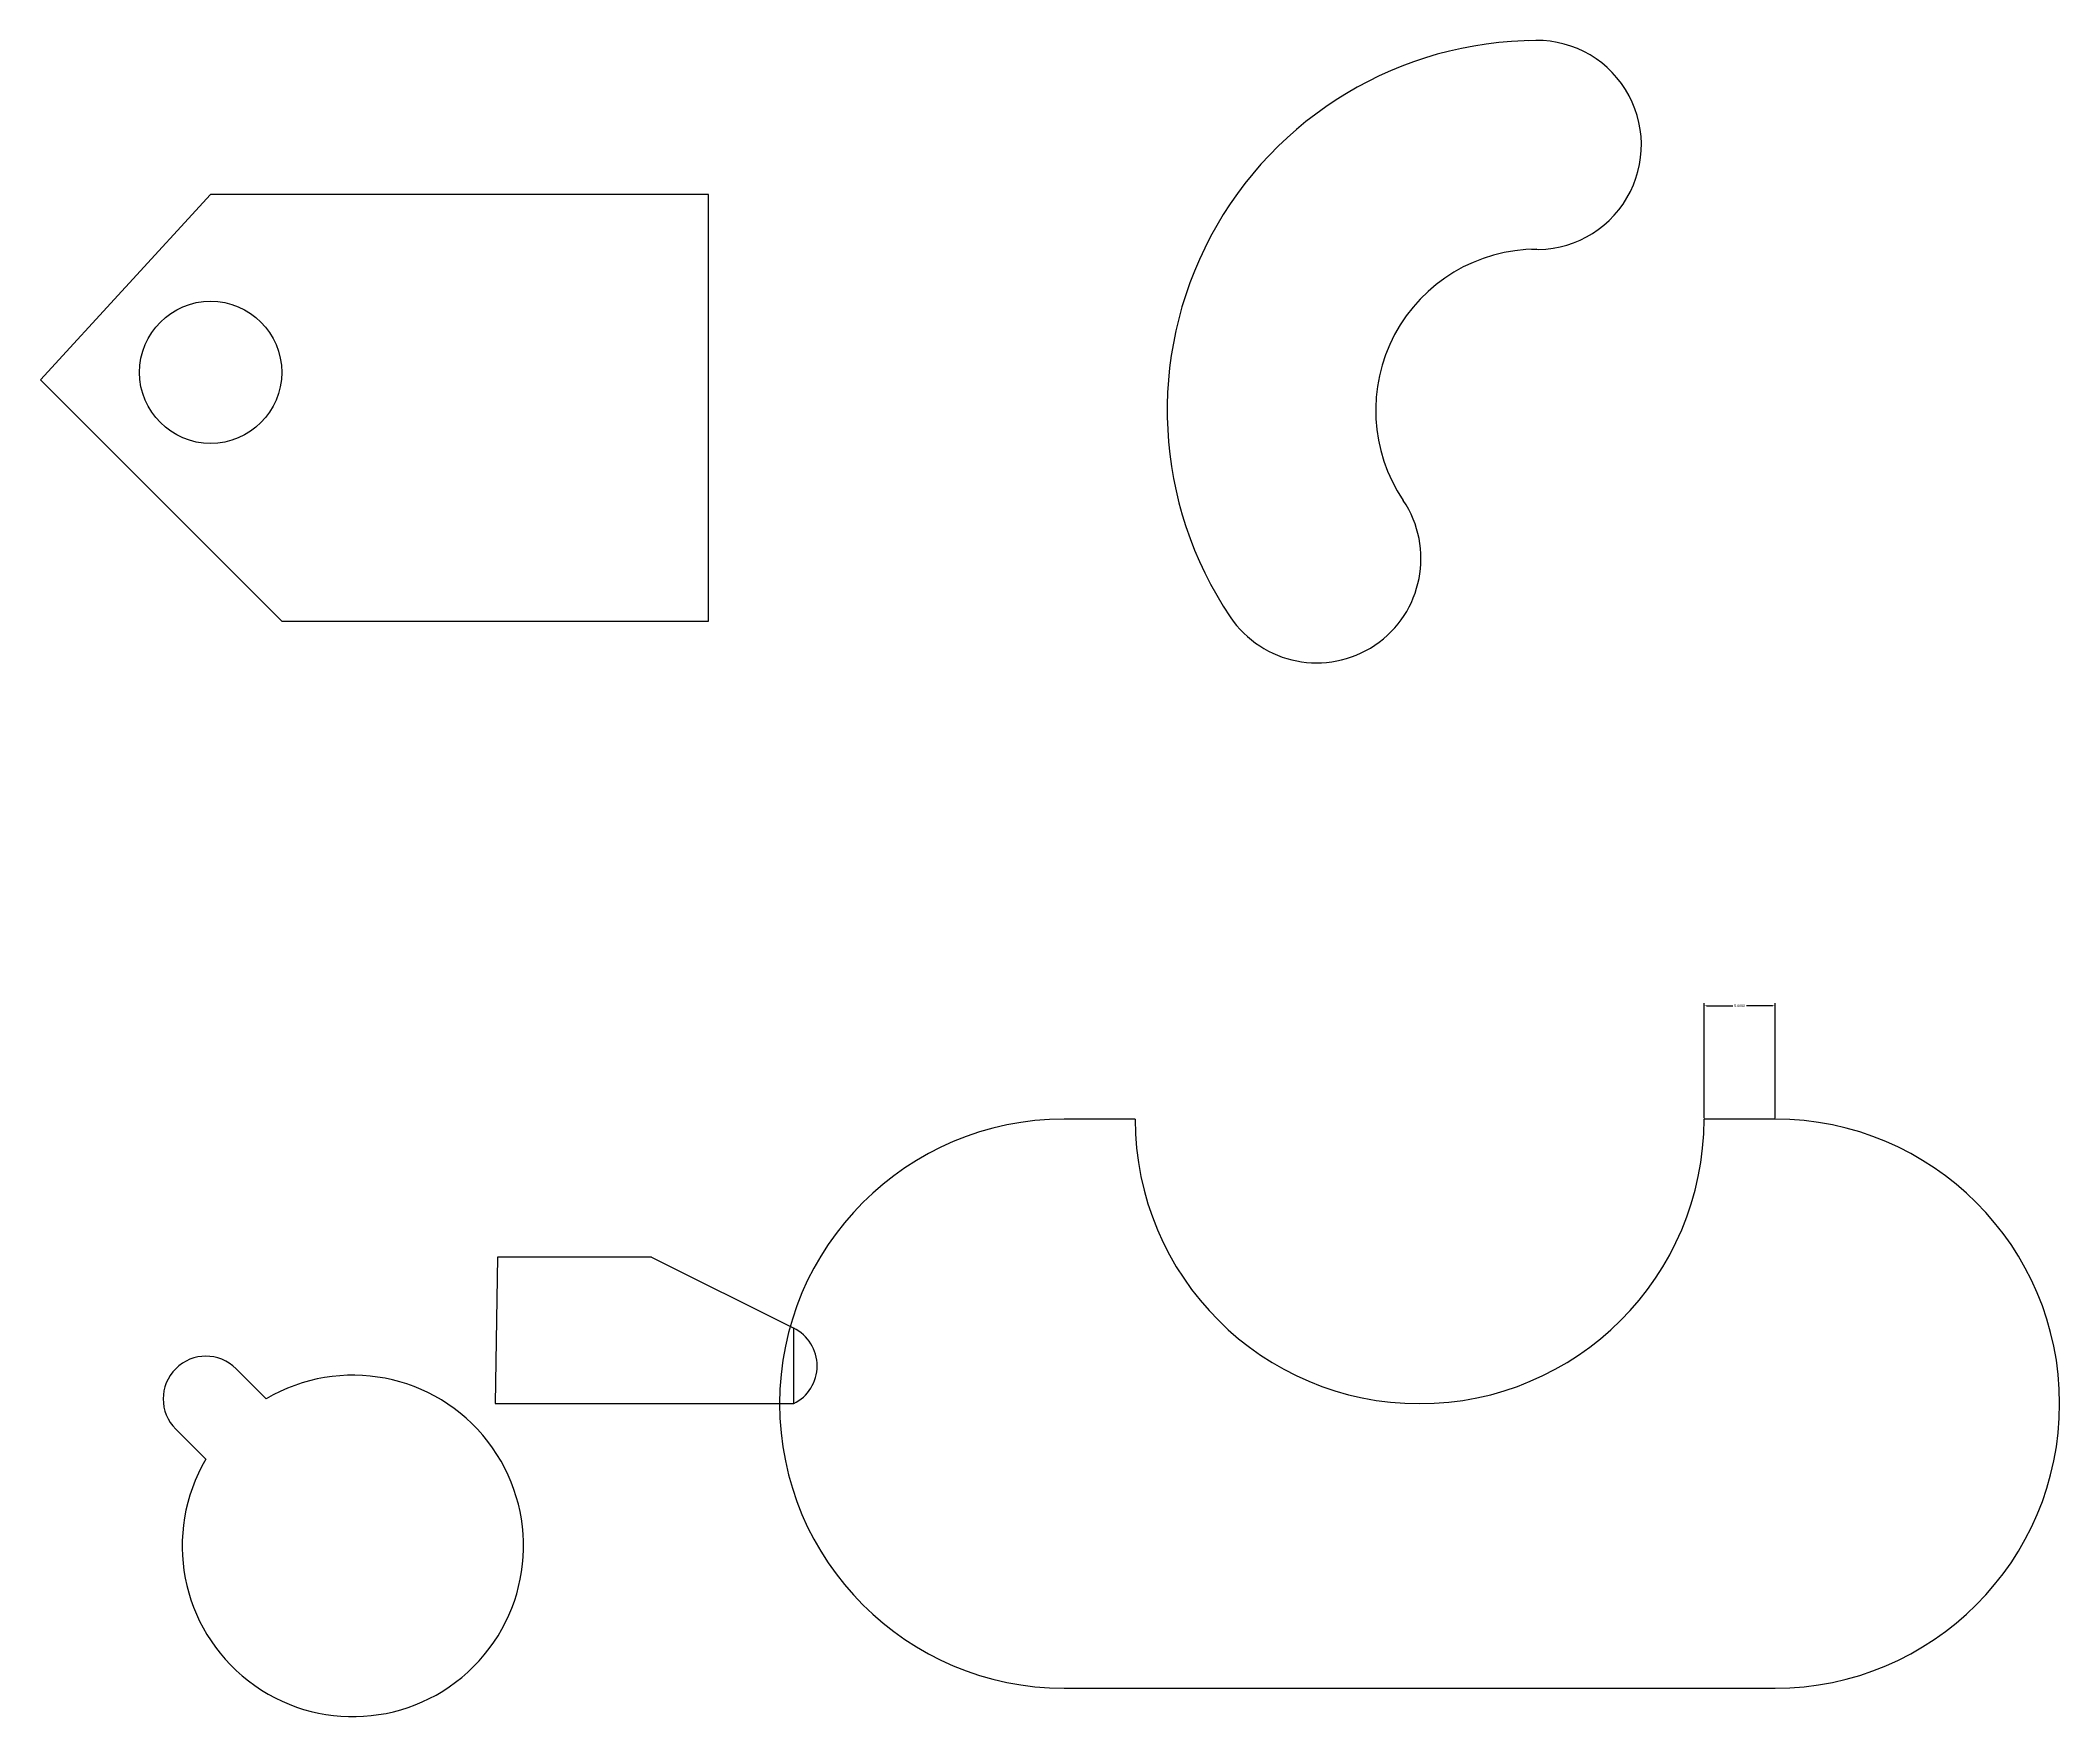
# Model space of a CAD drawing. Header units: inches. Extents: x -12 to 130, y -2 to 116.
import ezdxf

# ---------------------------------------------------------------- set-up
doc = ezdxf.new("R2010")
doc.units = ezdxf.units.IN
doc.header["$MEASUREMENT"] = 0
doc.dimstyles.get("Standard").update_dxf_attribs({"dimtxt": 0.18, "dimasz": 0.18, "dimexe": 0.18, "dimexo": 0.0625, "dimgap": 0.09, "dimtad": 0, "dimtih": 1, "dimtoh": 1, "dimdec": 4, "dimzin": 0, "dimdsep": 46, "dimtxsty": 'Standard', "dimcen": 0.09, "dimadec": 0, "dimazin": 0, "dimtfac": 1, "dimtdec": 4, "dimtofl": 0, "dimtmove": 0, "dimatfit": 3, "dimfxl": 1, "dimtolj": 1, "dimtzin": 0, "dimarcsym": 0})

# ---------------------------------------------------------------- blocks, each defined once
blk = doc.blocks.new('*D2')
at = {"color": 0, "lineweight": -2}
for p, q in [((105, 40.06), (105, 48.15)), ((105.18, 47.97), (107.02, 47.97)), ((109.82, 47.97), (107.98, 47.97)), ((110, 40.06), (110, 48.15))]:
    blk.add_line(p, q, dxfattribs=at)
at = {"color": 0}
for points in [[(105.18, 48), (105.18, 47.94), (105, 47.97)], [(109.82, 48), (109.82, 47.94), (110, 47.97)]]:
    blk.add_solid(points, dxfattribs=at)
at = {"layer": 'Defpoints', "color": 0}
for p in [(110, 47.97), (105, 40), (110, 40)]:
    blk.add_point(p, dxfattribs=at)
at = {"color": 0, "insert": (107.5, 47.97), "char_height": 0.18, "attachment_point": 5}
blk.add_mtext('\\A1;5.0000', dxfattribs=at)

msp = doc.modelspace()

# ---------------------------------------------------------------- linework, layer by layer
for p, q in [((0, 105), (-11.97056, 91.97056)), ((35, 105), (0, 105)), ((35, 75), (35, 105)), ((5, 75), (-11.97056, 91.97056)), ((5, 75), (35, 75)), ((65, 40), (60, 40)), ((110, 40), (105, 40)), ((20.17149, 30.3031), (20, 20)), ((30.9924, 30.3031), (20.17149, 30.3031)), ((30.9924, 30.3031), (40.9924, 25.3031)), ((40.9924, 20), (40.9924, 25.3031)), ((3.90548, 20.33716), (1.78416, 22.45848)), ((20, 20), (40.9924, 20)), ((-0.33716, 16.09452), (-2.45848, 18.21584)), ((60, 0), (110, 0))]:
    msp.add_line(p, q)
msp.add_circle((0, 92.5), 5)
for centre, radius, start, end in [((93.24699, 89.82698), 25.9926, 90, 213.9484161), ((93.24699, 108.48934), 7.34659, 267.022819, 94.5119379), ((93.24699, 89.82698), 11.3321, 90, 213.9484161), ((77.76581, 79.40506), 7.33025, 213.9484161, 33.9484161), ((60, 20), 20, 90, 270), ((85, 40), 20, 180, 0), ((110, 20), 20, 270, 90), ((39.68923, 22.65155), 2.95448, 296.1729876, 63.8270124), ((-0.33716, 20.33716), 3, 45, 225), ((10, 10), 12, 149.4775122, 120.5224878)]:
    msp.add_arc(centre, radius, start, end)

# ---------------------------------------------------------------- dimensions: what is measured, and where the dimension line sits
dim = msp.add_linear_dim(base=(110, 47.97468), p1=(105, 40), p2=(110, 40), dimstyle='Standard')
dim.commit()
dim.dimension.update_dxf_attribs({"geometry": '*D2', "text_midpoint": (107.5, 47.97468)})

doc.saveas('drawing.dxf')
